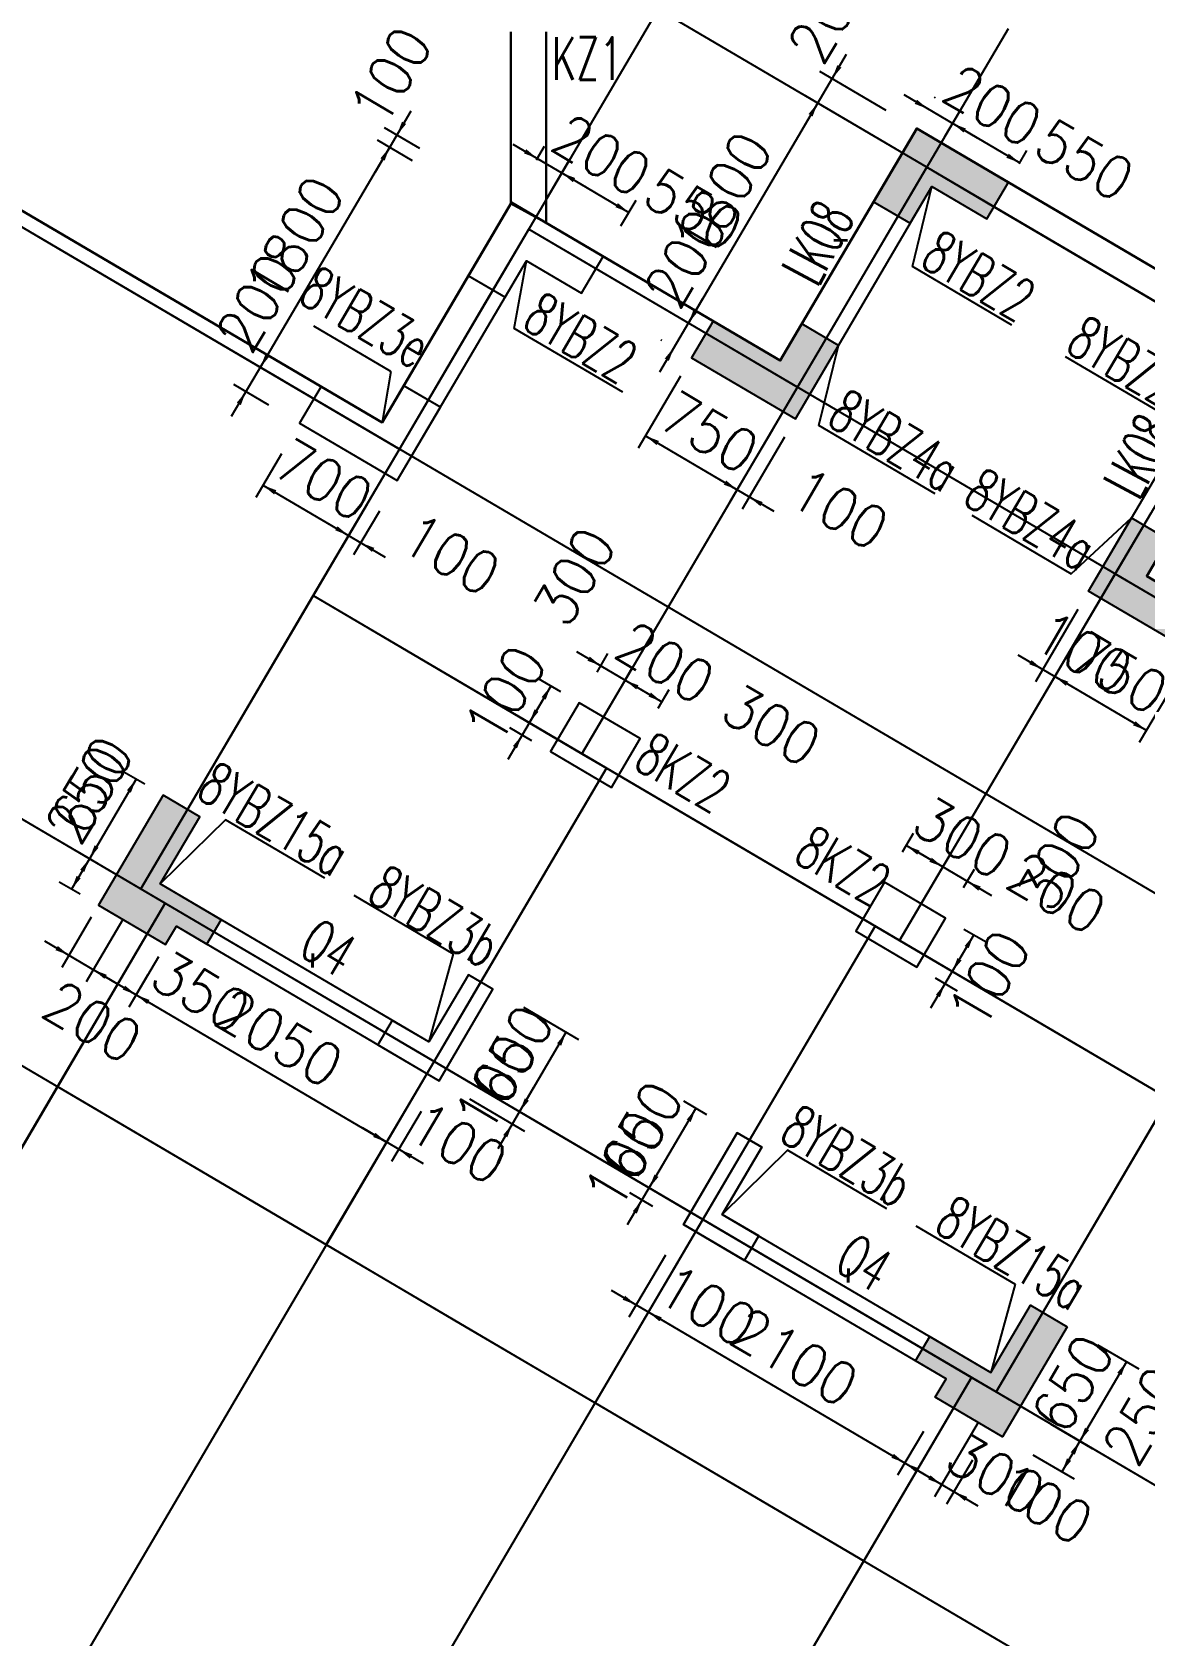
# Model space of a CAD drawing. Extents: x 387171 to 699106, y 11966 to 245688.
# Drawn here: x 616955 to 624807, y 165847 to 177162 of the extents above; entities that cross this region are included whole.
import ezdxf

# ---------------------------------------------------------------- set-up
doc = ezdxf.new("R2010")
doc.units = 0
doc.header["$LTSCALE"] = 100
doc.header["$MEASUREMENT"] = 0
for name, color, linetype in [('b边缘构件', 235, 'Continuous'), ('colu-主楼', 7, 'Continuous'), ('DOTE', 253, 'Continuous'), ('NUM', 7, 'Continuous'), ('Q-TEXT', 2, 'Continuous'), ('wall-主楼', 2, 'Continuous'), ('Y阴影', 254, 'Continuous'), ('剪力墙身标注', 7, 'Continuous'), ('小尺寸', 4, 'Continuous'), ('网格', 253, 'Continuous'), ('边缘构件标注', 1, 'Continuous')]:
    doc.layers.add(name, color=color, linetype=linetype)
doc.layers.add('配箍校核', color=2, linetype='ByLayer', lineweight=18)
doc.styles.get("Standard").update_dxf_attribs({"font": 'standard'})
doc.dimstyles.get("Standard").update_dxf_attribs({"dimtxt": 300, "dimasz": 100, "dimexe": 100, "dimexo": 250, "dimgap": 100, "dimtad": 0, "dimtoh": 1, "dimdec": 0, "dimdsep": 46, "dimcen": 0.09, "dimclrt": 7, "dimadec": 0, "dimazin": 0, "dimtfac": 1, "dimtdec": 4, "dimtofl": 0, "dimtmove": 0, "dimatfit": 3, "dimfxl": 1, "dimtolj": 1, "dimtzin": 0, "dimarcsym": 0})

# ---------------------------------------------------------------- blocks, each defined once
blk = doc.blocks.new('*D1684')
at = {"layer": '小尺寸', "color": 0, "linetype": 'ByBlock', "lineweight": -2}
for p, q in [((621715, 169523), (621553, 169619)), ((621309, 169008), (621639, 169568)), ((621385, 168963), (621223, 169058))]:
    blk.add_line(p, q, dxfattribs=at)
for points in [[(621639, 169568), (621602, 169473), (621574, 169490)], [(621309, 169008), (621346, 169102), (621374, 169085)]]:
    blk.add_solid(points, dxfattribs=at)
at = {"layer": '小尺寸', "color": 7, "linetype": 'Continuous', "lineweight": -2, "insert": (621258, 169415), "char_height": 300, "width": 556.67, "attachment_point": 5, "rotation": 59.5454}
blk.add_mtext('650', dxfattribs=at)
blk = doc.blocks.new('*D1955')
at = {"layer": '小尺寸', "color": 0, "linetype": 'ByBlock', "lineweight": -2}
for p, q in [((617372, 170917), (617164, 170563)), ((617595, 170902), (617336, 170461)), ((617042, 170750), (617559, 170446))]:
    blk.add_line(p, q, dxfattribs=at)
for points in [[(617215, 170649), (617120, 170685), (617137, 170714)], [(617387, 170548), (617482, 170511), (617465, 170483)]]:
    blk.add_solid(points, dxfattribs=at)
at = {"layer": '小尺寸', "color": 7, "linetype": 'Continuous', "lineweight": -2, "insert": (617381, 170179), "char_height": 300, "width": 566.67, "attachment_point": 5, "rotation": 329.5454}
blk.add_mtext('200', dxfattribs=at)
blk = doc.blocks.new('*D1181')
at = {"layer": '小尺寸', "color": 0, "linetype": 'ByBlock', "lineweight": -2}
for p, q in [((617846, 170638), (617638, 170284)), ((617689, 170370), (619456, 169331)), ((619664, 169685), (619405, 169245))]:
    blk.add_line(p, q, dxfattribs=at)
for points in [[(617689, 170370), (617783, 170334), (617767, 170305)], [(619456, 169331), (619361, 169367), (619378, 169396)]]:
    blk.add_solid(points, dxfattribs=at)
at = {"layer": '小尺寸', "color": 7, "linetype": 'Continuous', "lineweight": -2, "insert": (618699, 170066), "char_height": 300, "width": 780, "attachment_point": 5, "rotation": 329.5454}
blk.add_mtext('2050', dxfattribs=at)
blk = doc.blocks.new('*D1437')
at = {"layer": '小尺寸', "color": 0, "linetype": 'ByBlock', "lineweight": -2}
for p, q in [((619664, 169685), (619405, 169245)), ((619700, 169548), (619491, 169194)), ((619284, 169433), (619715, 169179))]:
    blk.add_line(p, q, dxfattribs=at)
for points in [[(619456, 169331), (619361, 169367), (619378, 169396)], [(619542, 169280), (619637, 169244), (619620, 169215)]]:
    blk.add_solid(points, dxfattribs=at)
at = {"layer": '小尺寸', "color": 7, "linetype": 'Continuous', "lineweight": -2, "insert": (619961, 169324), "char_height": 300, "width": 476.67, "attachment_point": 5, "rotation": 329.5454}
blk.add_mtext('100', dxfattribs=at)
blk = doc.blocks.new('*D671')
at = {"layer": '小尺寸', "color": 0, "linetype": 'ByBlock', "lineweight": -2}
for p, q in [((620092, 169723), (620481, 169495)), ((620243, 169287), (620496, 169718)), ((620042, 169637), (620430, 169409))]:
    blk.add_line(p, q, dxfattribs=at)
for points in [[(620395, 169545), (620431, 169640), (620460, 169623)], [(620344, 169459), (620308, 169365), (620279, 169381)]]:
    blk.add_solid(points, dxfattribs=at)
at = {"layer": '小尺寸', "color": 7, "linetype": 'Continuous', "lineweight": -2, "insert": (620223, 169747), "char_height": 300, "width": 476.67, "attachment_point": 5, "rotation": 59.5454}
blk.add_mtext('100', dxfattribs=at)
blk = doc.blocks.new('*D916')
at = {"layer": '小尺寸', "color": 0, "linetype": 'ByBlock', "lineweight": -2}
for p, q in [((620422, 170283), (620810, 170055)), ((620395, 169545), (620724, 170106)), ((620092, 169723), (620481, 169495))]:
    blk.add_line(p, q, dxfattribs=at)
for points in [[(620724, 170106), (620688, 170011), (620659, 170028)], [(620395, 169545), (620431, 169640), (620460, 169623)]]:
    blk.add_solid(points, dxfattribs=at)
at = {"layer": '小尺寸', "color": 7, "linetype": 'Continuous', "lineweight": -2, "insert": (620344, 169952), "char_height": 300, "width": 556.67, "attachment_point": 5, "rotation": 59.5454}
blk.add_mtext('650', dxfattribs=at)
blk = doc.blocks.new('*D2956')
at = {"layer": '小尺寸', "color": 0, "linetype": 'ByBlock', "lineweight": -2}
for p, q in [((624419, 173037), (624120, 172529)), ((625066, 172657), (624767, 172149)), ((624817, 172235), (624171, 172615))]:
    blk.add_line(p, q, dxfattribs=at)
for points in [[(624171, 172615), (624266, 172579), (624249, 172550)], [(624817, 172235), (624723, 172271), (624740, 172300)]]:
    blk.add_solid(points, dxfattribs=at)
at = {"layer": '小尺寸', "color": 7, "linetype": 'Continuous', "lineweight": -2, "insert": (624621, 172640), "char_height": 300, "width": 566.67, "attachment_point": 5, "rotation": 329.5454}
blk.add_mtext('750', dxfattribs=at)
blk = doc.blocks.new('*D2769')
at = {"layer": '小尺寸', "color": 0, "linetype": 'ByBlock', "lineweight": -2}
for p, q in [((624333, 173088), (624034, 172579)), ((624419, 173037), (624120, 172529)), ((624343, 172514), (623912, 172767))]:
    blk.add_line(p, q, dxfattribs=at)
for points in [[(624085, 172666), (623990, 172702), (624007, 172731)], [(624171, 172615), (624266, 172579), (624249, 172550)]]:
    blk.add_solid(points, dxfattribs=at)
at = {"layer": '小尺寸', "color": 7, "linetype": 'Continuous', "lineweight": -2, "insert": (624372, 172787), "char_height": 300, "width": 476.67, "attachment_point": 5, "rotation": 329.5454}
blk.add_mtext('100', dxfattribs=at)
blk = doc.blocks.new('*D1734')
at = {"layer": '小尺寸', "color": 0, "linetype": 'ByBlock', "lineweight": -2}
for p, q in [((621531, 174735), (621232, 174227)), ((622178, 174355), (621879, 173847)), ((621283, 174313), (621930, 173933))]:
    blk.add_line(p, q, dxfattribs=at)
for points in [[(621283, 174313), (621378, 174277), (621361, 174248)], [(621930, 173933), (621835, 173969), (621852, 173998)]]:
    blk.add_solid(points, dxfattribs=at)
at = {"layer": '小尺寸', "color": 7, "linetype": 'Continuous', "lineweight": -2, "insert": (621733, 174338), "char_height": 300, "width": 566.67, "attachment_point": 5, "rotation": 329.5454}
blk.add_mtext('750', dxfattribs=at)
blk = doc.blocks.new('*D2001')
at = {"layer": '小尺寸', "color": 0, "linetype": 'ByBlock', "lineweight": -2}
for p, q in [((622178, 174355), (621879, 173847)), ((622264, 174305), (621965, 173796)), ((621757, 174034), (622188, 173781))]:
    blk.add_line(p, q, dxfattribs=at)
for points in [[(621930, 173933), (621835, 173969), (621852, 173998)], [(622016, 173882), (622110, 173846), (622094, 173817)]]:
    blk.add_solid(points, dxfattribs=at)
at = {"layer": '小尺寸', "color": 7, "linetype": 'Continuous', "lineweight": -2, "insert": (622651, 173798), "char_height": 300, "width": 476.67, "attachment_point": 5, "rotation": 329.5454}
blk.add_mtext('100', dxfattribs=at)
blk = doc.blocks.new('*D1221')
at = {"layer": '小尺寸', "color": 0, "linetype": 'ByBlock', "lineweight": -2}
for p, q in [((621383, 174765), (621687, 175282)), ((621493, 175164), (621500, 175160)), ((621392, 174991), (621398, 174988))]:
    blk.add_line(p, q, dxfattribs=at)
for points in [[(621586, 175109), (621622, 175204), (621651, 175187)], [(621484, 174937), (621448, 174842), (621419, 174859)]]:
    blk.add_solid(points, dxfattribs=at)
at = {"layer": '小尺寸', "color": 7, "linetype": 'Continuous', "lineweight": -2, "insert": (621565, 175567), "char_height": 300, "width": 566.67, "attachment_point": 5, "rotation": 59.5454}
blk.add_mtext('200', dxfattribs=at)
blk = doc.blocks.new('*D1489')
at = {"layer": '小尺寸', "color": 0, "linetype": 'ByBlock', "lineweight": -2}
for p, q in [((621586, 175109), (622498, 176661)), ((623052, 176335), (622412, 176712)), ((621493, 175164), (621500, 175160))]:
    blk.add_line(p, q, dxfattribs=at)
for points in [[(622498, 176661), (622462, 176566), (622433, 176583)], [(621586, 175109), (621622, 175204), (621651, 175187)]]:
    blk.add_solid(points, dxfattribs=at)
at = {"layer": '小尺寸', "color": 7, "linetype": 'Continuous', "lineweight": -2, "insert": (621826, 176012), "char_height": 300, "width": 690, "attachment_point": 5, "rotation": 59.5454}
blk.add_mtext('1800', dxfattribs=at)
blk = doc.blocks.new('*D1278')
at = {"layer": '小尺寸', "color": 0, "linetype": 'ByBlock', "lineweight": -2}
for p, q in [((622397, 176489), (622701, 177006)), ((622981, 176609), (622513, 176884)), ((623052, 176335), (622412, 176712))]:
    blk.add_line(p, q, dxfattribs=at)
for points in [[(622600, 176833), (622636, 176928), (622665, 176911)], [(622498, 176661), (622462, 176566), (622433, 176583)]]:
    blk.add_solid(points, dxfattribs=at)
at = {"layer": '小尺寸', "color": 7, "linetype": 'Continuous', "lineweight": -2, "insert": (622578, 177291), "char_height": 300, "width": 566.67, "attachment_point": 5, "rotation": 59.5454}
blk.add_mtext('200', dxfattribs=at)
blk = doc.blocks.new('*D389')
at = {"layer": '小尺寸', "color": 0, "linetype": 'ByBlock', "lineweight": -2}
for p, q in [((623105, 176721), (623622, 176416)), ((623323, 176698), (623328, 176705)), ((623394, 176424), (623500, 176604))]:
    blk.add_line(p, q, dxfattribs=at)
for points in [[(623277, 176619), (623182, 176655), (623199, 176684)], [(623450, 176518), (623544, 176481), (623527, 176453)]]:
    blk.add_solid(points, dxfattribs=at)
at = {"layer": '小尺寸', "color": 7, "linetype": 'Continuous', "lineweight": -2, "insert": (623733, 176641), "char_height": 300, "width": 566.67, "attachment_point": 5, "rotation": 329.5454}
blk.add_mtext('200', dxfattribs=at)
blk = doc.blocks.new('*D786')
at = {"layer": '小尺寸', "color": 0, "linetype": 'ByBlock', "lineweight": -2}
for p, q in [((623394, 176424), (623500, 176604)), ((623450, 176518), (623924, 176239)), ((623919, 176231), (623974, 176325))]:
    blk.add_line(p, q, dxfattribs=at)
for points in [[(623450, 176518), (623544, 176481), (623527, 176453)], [(623924, 176239), (623829, 176275), (623846, 176304)]]:
    blk.add_solid(points, dxfattribs=at)
at = {"layer": '小尺寸', "color": 7, "linetype": 'Continuous', "lineweight": -2, "insert": (624381, 176260), "char_height": 300, "width": 566.67, "attachment_point": 5, "rotation": 329.5454}
blk.add_mtext('550', dxfattribs=at)
blk = doc.blocks.new('*D4541')
at = {"layer": '小尺寸', "color": 0, "linetype": 'ByBlock', "lineweight": -2}
for p, q in [((618363, 174452), (618667, 174969)), ((618728, 174702), (618479, 174848)), ((618626, 174529), (618378, 174675))]:
    blk.add_line(p, q, dxfattribs=at)
for points in [[(618566, 174797), (618602, 174892), (618631, 174875)], [(618464, 174625), (618428, 174530), (618399, 174547)]]:
    blk.add_solid(points, dxfattribs=at)
at = {"layer": '小尺寸', "color": 7, "linetype": 'Continuous', "lineweight": -2, "insert": (618544, 175254), "char_height": 300, "width": 566.67, "attachment_point": 5, "rotation": 59.5454}
blk.add_mtext('200', dxfattribs=at)
blk = doc.blocks.new('*D293')
at = {"layer": '小尺寸', "color": 0, "linetype": 'ByBlock', "lineweight": -2}
for p, q in [((619640, 176253), (619392, 176399)), ((618566, 174797), (619478, 176349)), ((618728, 174702), (618479, 174848))]:
    blk.add_line(p, q, dxfattribs=at)
for points in [[(619478, 176349), (619442, 176254), (619413, 176271)], [(618566, 174797), (618602, 174892), (618631, 174875)]]:
    blk.add_solid(points, dxfattribs=at)
at = {"layer": '小尺寸', "color": 7, "linetype": 'Continuous', "lineweight": -2, "insert": (618806, 175700), "char_height": 300, "width": 690, "attachment_point": 5, "rotation": 59.5454}
blk.add_mtext('1800', dxfattribs=at)
blk = doc.blocks.new('*D4067')
at = {"layer": '小尺寸', "color": 0, "linetype": 'ByBlock', "lineweight": -2}
for p, q in [((619377, 176176), (619630, 176607)), ((619640, 176253), (619392, 176399)), ((619691, 176340), (619442, 176486))]:
    blk.add_line(p, q, dxfattribs=at)
for points in [[(619529, 176435), (619565, 176530), (619594, 176513)], [(619478, 176349), (619442, 176254), (619413, 176271)]]:
    blk.add_solid(points, dxfattribs=at)
at = {"layer": '小尺寸', "color": 7, "linetype": 'Continuous', "lineweight": -2, "insert": (619485, 176853), "char_height": 300, "width": 476.67, "attachment_point": 5, "rotation": 59.5454}
blk.add_mtext('100', dxfattribs=at)
blk = doc.blocks.new('*D4441')
at = {"layer": '小尺寸', "color": 0, "linetype": 'ByBlock', "lineweight": -2}
for p, q in [((618715, 174187), (618534, 173879)), ((618584, 173965), (619188, 173610)), ((619318, 173832), (619137, 173524))]:
    blk.add_line(p, q, dxfattribs=at)
for points in [[(618584, 173965), (618679, 173929), (618662, 173900)], [(619188, 173610), (619093, 173647), (619110, 173675)]]:
    blk.add_solid(points, dxfattribs=at)
at = {"layer": '小尺寸', "color": 7, "linetype": 'Continuous', "lineweight": -2, "insert": (619013, 174003), "char_height": 300, "width": 566.67, "attachment_point": 5, "rotation": 329.5454}
blk.add_mtext('700', dxfattribs=at)
blk = doc.blocks.new('*D3541')
at = {"layer": '小尺寸', "color": 0, "linetype": 'ByBlock', "lineweight": -2}
for p, q in [((619318, 173832), (619137, 173524)), ((619015, 173712), (619446, 173458)), ((619405, 173782), (619223, 173473))]:
    blk.add_line(p, q, dxfattribs=at)
for points in [[(619188, 173610), (619093, 173647), (619110, 173675)], [(619274, 173560), (619369, 173523), (619352, 173495)]]:
    blk.add_solid(points, dxfattribs=at)
at = {"layer": '小尺寸', "color": 7, "linetype": 'Continuous', "lineweight": -2, "insert": (619910, 173476), "char_height": 300, "width": 476.67, "attachment_point": 5, "rotation": 329.5454}
blk.add_mtext('100', dxfattribs=at)
blk = doc.blocks.new('*D3365')
at = {"layer": '小尺寸', "color": 0, "linetype": 'ByBlock', "lineweight": -2}
for p, q in [((620347, 176371), (620864, 176067)), ((620515, 176261), (620570, 176356)), ((620586, 175987), (620743, 176254))]:
    blk.add_line(p, q, dxfattribs=at)
for points in [[(620519, 176270), (620425, 176306), (620442, 176335)], [(620692, 176168), (620787, 176132), (620770, 176103)]]:
    blk.add_solid(points, dxfattribs=at)
at = {"layer": '小尺寸', "color": 7, "linetype": 'Continuous', "lineweight": -2, "insert": (620975, 176292), "char_height": 300, "width": 566.67, "attachment_point": 5, "rotation": 329.5454}
blk.add_mtext('200', dxfattribs=at)
blk = doc.blocks.new('*D3608')
at = {"layer": '小尺寸', "color": 0, "linetype": 'ByBlock', "lineweight": -2}
for p, q in [((620586, 175987), (620743, 176254)), ((620692, 176168), (621166, 175889)), ((621110, 175795), (621217, 175976))]:
    blk.add_line(p, q, dxfattribs=at)
for points in [[(620692, 176168), (620787, 176132), (620770, 176103)], [(621166, 175889), (621071, 175926), (621088, 175955)]]:
    blk.add_solid(points, dxfattribs=at)
at = {"layer": '小尺寸', "color": 7, "linetype": 'Continuous', "lineweight": -2, "insert": (621623, 175911), "char_height": 300, "width": 566.67, "attachment_point": 5, "rotation": 329.5454}
blk.add_mtext('550', dxfattribs=at)
blk = doc.blocks.new('*D503')
at = {"layer": '小尺寸', "color": 0, "linetype": 'ByBlock', "lineweight": -2}
for p, q in [((623726, 171069), (623209, 171373)), ((623355, 171227), (623432, 171358)), ((623527, 171126), (623604, 171256))]:
    blk.add_line(p, q, dxfattribs=at)
for points in [[(623381, 171272), (623286, 171308), (623303, 171337)], [(623553, 171170), (623648, 171134), (623631, 171105)]]:
    blk.add_solid(points, dxfattribs=at)
at = {"layer": '小尺寸', "color": 7, "linetype": 'Continuous', "lineweight": -2, "insert": (624185, 171089), "char_height": 300, "width": 566.67, "attachment_point": 5, "rotation": 329.5454}
blk.add_mtext('200', dxfattribs=at)
blk = doc.blocks.new('*D900')
at = {"layer": '小尺寸', "color": 0, "linetype": 'ByBlock', "lineweight": -2}
for p, q in [((623096, 171379), (623173, 171510)), ((623381, 171272), (623122, 171424)), ((623355, 171227), (623432, 171358))]:
    blk.add_line(p, q, dxfattribs=at)
for points in [[(623122, 171424), (623217, 171387), (623200, 171359)], [(623381, 171272), (623286, 171308), (623303, 171337)]]:
    blk.add_solid(points, dxfattribs=at)
at = {"layer": '小尺寸', "color": 7, "linetype": 'Continuous', "lineweight": -2, "insert": (623521, 171479), "char_height": 300, "width": 566.67, "attachment_point": 5, "rotation": 329.5454}
blk.add_mtext('300', dxfattribs=at)
blk = doc.blocks.new('*D4647')
at = {"layer": '小尺寸', "color": 0, "linetype": 'ByBlock', "lineweight": -2}
for p, q in [((623600, 170793), (623447, 170535)), ((623530, 170834), (623686, 170743)), ((623378, 170576), (623534, 170484))]:
    blk.add_line(p, q, dxfattribs=at)
for points in [[(623600, 170793), (623563, 170699), (623535, 170715)], [(623447, 170535), (623484, 170629), (623513, 170612)]]:
    blk.add_solid(points, dxfattribs=at)
at = {"layer": '小尺寸', "color": 7, "linetype": 'Continuous', "lineweight": -2, "insert": (624196, 171314), "char_height": 300, "width": 566.67, "attachment_point": 5, "rotation": 59.5454}
blk.add_mtext('300', dxfattribs=at)
blk = doc.blocks.new('*D4491')
at = {"layer": '小尺寸', "color": 0, "linetype": 'ByBlock', "lineweight": -2}
for p, q in [((623549, 170707), (623295, 170276)), ((623378, 170576), (623534, 170484)), ((623327, 170489), (623483, 170398))]:
    blk.add_line(p, q, dxfattribs=at)
for points in [[(623447, 170535), (623484, 170629), (623513, 170612)], [(623397, 170448), (623360, 170354), (623332, 170371)]]:
    blk.add_solid(points, dxfattribs=at)
at = {"layer": '小尺寸', "color": 7, "linetype": 'Continuous', "lineweight": -2, "insert": (623707, 170482), "char_height": 300, "width": 476.67, "attachment_point": 5, "rotation": 59.5454}
blk.add_mtext('100', dxfattribs=at)
blk = doc.blocks.new('*D96')
at = {"layer": '小尺寸', "color": 0, "linetype": 'ByBlock', "lineweight": -2}
for p, q in [((620795, 172792), (621312, 172488)), ((620941, 172646), (621018, 172777)), ((621114, 172545), (621190, 172676))]:
    blk.add_line(p, q, dxfattribs=at)
for points in [[(620967, 172691), (620873, 172727), (620890, 172756)], [(621140, 172589), (621234, 172553), (621218, 172524)]]:
    blk.add_solid(points, dxfattribs=at)
at = {"layer": '小尺寸', "color": 7, "linetype": 'Continuous', "lineweight": -2, "insert": (621423, 172713), "char_height": 300, "width": 566.67, "attachment_point": 5, "rotation": 329.5454}
blk.add_mtext('200', dxfattribs=at)
blk = doc.blocks.new('*D3993')
at = {"layer": '小尺寸', "color": 0, "linetype": 'ByBlock', "lineweight": -2}
for p, q in [((621114, 172545), (621190, 172676)), ((621140, 172589), (621398, 172437)), ((621372, 172393), (621449, 172524))]:
    blk.add_line(p, q, dxfattribs=at)
for points in [[(621140, 172589), (621234, 172553), (621218, 172524)], [(621398, 172437), (621304, 172474), (621321, 172502)]]:
    blk.add_solid(points, dxfattribs=at)
at = {"layer": '小尺寸', "color": 7, "linetype": 'Continuous', "lineweight": -2, "insert": (622173, 172272), "char_height": 300, "width": 566.67, "attachment_point": 5, "rotation": 329.5454}
blk.add_mtext('300', dxfattribs=at)
blk = doc.blocks.new('*D4250')
at = {"layer": '小尺寸', "color": 0, "linetype": 'ByBlock', "lineweight": -2}
for p, q in [((620615, 172548), (620463, 172289)), ((620685, 172507), (620529, 172598)), ((620533, 172248), (620377, 172340))]:
    blk.add_line(p, q, dxfattribs=at)
for points in [[(620615, 172548), (620579, 172453), (620550, 172470)], [(620463, 172289), (620500, 172384), (620528, 172367)]]:
    blk.add_solid(points, dxfattribs=at)
at = {"layer": '小尺寸', "color": 7, "linetype": 'Continuous', "lineweight": -2, "insert": (620781, 173322), "char_height": 300, "width": 566.67, "attachment_point": 5, "rotation": 59.5454}
blk.add_mtext('300', dxfattribs=at)
blk = doc.blocks.new('*D3481')
at = {"layer": '小尺寸', "color": 0, "linetype": 'ByBlock', "lineweight": -2}
for p, q in [((620565, 172462), (620311, 172031)), ((620533, 172248), (620377, 172340)), ((620482, 172162), (620326, 172254))]:
    blk.add_line(p, q, dxfattribs=at)
for points in [[(620463, 172289), (620500, 172384), (620528, 172367)], [(620413, 172203), (620376, 172108), (620348, 172125)]]:
    blk.add_solid(points, dxfattribs=at)
at = {"layer": '小尺寸', "color": 7, "linetype": 'Continuous', "lineweight": -2, "insert": (620292, 172490), "char_height": 300, "width": 476.67, "attachment_point": 5, "rotation": 59.5454}
blk.add_mtext('100', dxfattribs=at)
blk = doc.blocks.new('*D1464')
at = {"layer": '小尺寸', "color": 0, "linetype": 'ByBlock', "lineweight": -2}
for p, q in [((621157, 168749), (621411, 169180)), ((621385, 168963), (621223, 169058)), ((621335, 168877), (621172, 168972))]:
    blk.add_line(p, q, dxfattribs=at)
for points in [[(621309, 169008), (621346, 169102), (621374, 169085)], [(621259, 168922), (621222, 168827), (621194, 168844)]]:
    blk.add_solid(points, dxfattribs=at)
at = {"layer": '小尺寸', "color": 7, "linetype": 'Continuous', "lineweight": -2, "insert": (621138, 169209), "char_height": 300, "width": 476.67, "attachment_point": 5, "rotation": 59.5454}
blk.add_mtext('100', dxfattribs=at)
blk = doc.blocks.new('*D538')
at = {"layer": '小尺寸', "color": 0, "linetype": 'ByBlock', "lineweight": -2}
for p, q in [((621715, 169523), (621553, 169619)), ((621309, 169008), (621639, 169568)), ((621385, 168963), (621223, 169058))]:
    blk.add_line(p, q, dxfattribs=at)
for points in [[(621639, 169568), (621602, 169473), (621574, 169490)], [(621309, 169008), (621346, 169102), (621374, 169085)]]:
    blk.add_solid(points, dxfattribs=at)
at = {"layer": '小尺寸', "color": 7, "linetype": 'Continuous', "lineweight": -2, "insert": (621258, 169415), "char_height": 300, "width": 556.67, "attachment_point": 5, "rotation": 59.5454}
blk.add_mtext('650', dxfattribs=at)
blk = doc.blocks.new('*D374')
at = {"layer": '小尺寸', "color": 0, "linetype": 'ByBlock', "lineweight": -2}
for p, q in [((624473, 167901), (624764, 167731)), ((624677, 167781), (624348, 167221)), ((624144, 167341), (624434, 167170))]:
    blk.add_line(p, q, dxfattribs=at)
for points in [[(624677, 167781), (624641, 167687), (624612, 167704)], [(624348, 167221), (624384, 167316), (624413, 167299)]]:
    blk.add_solid(points, dxfattribs=at)
at = {"layer": '小尺寸', "color": 7, "linetype": 'Continuous', "lineweight": -2, "insert": (624297, 167628), "char_height": 300, "width": 556.67, "attachment_point": 5, "rotation": 59.5454}
blk.add_mtext('650', dxfattribs=at)
blk = doc.blocks.new('*D633')
at = {"layer": '小尺寸', "color": 0, "linetype": 'ByBlock', "lineweight": -2}
for p, q in [((624144, 167341), (624434, 167170)), ((624017, 167125), (624307, 166955)), ((624348, 167221), (624221, 167006))]:
    blk.add_line(p, q, dxfattribs=at)
for points in [[(624348, 167221), (624312, 167126), (624283, 167143)], [(624221, 167006), (624257, 167100), (624286, 167083)]]:
    blk.add_solid(points, dxfattribs=at)
at = {"layer": '小尺寸', "color": 7, "linetype": 'Continuous', "lineweight": -2, "insert": (624798, 167401), "char_height": 300, "width": 566.67, "attachment_point": 5, "rotation": 59.5454}
blk.add_mtext('250', dxfattribs=at)
blk = doc.blocks.new('*D4509')
at = {"layer": '小尺寸', "color": 0, "linetype": 'ByBlock', "lineweight": -2}
for p, q in [((623629, 167354), (623321, 166829)), ((623630, 166763), (623199, 167017)), ((623589, 167087), (623407, 166778))]:
    blk.add_line(p, q, dxfattribs=at)
for points in [[(623372, 166915), (623277, 166952), (623294, 166980)], [(623458, 166865), (623553, 166828), (623536, 166800)]]:
    blk.add_solid(points, dxfattribs=at)
at = {"layer": '小尺寸', "color": 7, "linetype": 'Continuous', "lineweight": -2, "insert": (624093, 166781), "char_height": 300, "width": 476.67, "attachment_point": 5, "rotation": 329.5454}
blk.add_mtext('100', dxfattribs=at)
blk = doc.blocks.new('*D110')
at = {"layer": '小尺寸', "color": 0, "linetype": 'ByBlock', "lineweight": -2}
for p, q in [((623629, 167354), (623321, 166829)), ((623244, 167290), (623062, 166981)), ((623372, 166915), (623113, 167067))]:
    blk.add_line(p, q, dxfattribs=at)
for points in [[(623113, 167067), (623208, 167031), (623191, 167002)], [(623372, 166915), (623277, 166952), (623294, 166980)]]:
    blk.add_solid(points, dxfattribs=at)
at = {"layer": '小尺寸', "color": 7, "linetype": 'Continuous', "lineweight": -2, "insert": (623754, 166990), "char_height": 300, "width": 566.67, "attachment_point": 5, "rotation": 329.5454}
blk.add_mtext('300', dxfattribs=at)
blk = doc.blocks.new('*D4013')
at = {"layer": '小尺寸', "color": 0, "linetype": 'ByBlock', "lineweight": -2}
for p, q in [((621510, 168484), (621252, 168046)), ((623113, 167067), (621303, 168132)), ((623244, 167290), (623062, 166981))]:
    blk.add_line(p, q, dxfattribs=at)
for points in [[(621303, 168132), (621397, 168095), (621381, 168067)], [(623113, 167067), (623018, 167104), (623035, 167132)]]:
    blk.add_solid(points, dxfattribs=at)
at = {"layer": '小尺寸', "color": 7, "linetype": 'Continuous', "lineweight": -2, "insert": (622335, 167815), "char_height": 300, "width": 775, "attachment_point": 5, "rotation": 329.5454}
blk.add_mtext('2100', dxfattribs=at)
blk = doc.blocks.new('*D4260')
at = {"layer": '小尺寸', "color": 0, "linetype": 'ByBlock', "lineweight": -2}
for p, q in [((621424, 168534), (621166, 168096)), ((621510, 168484), (621252, 168046)), ((621475, 168030), (621044, 168284))]:
    blk.add_line(p, q, dxfattribs=at)
for points in [[(621217, 168182), (621122, 168219), (621139, 168247)], [(621303, 168132), (621397, 168095), (621381, 168067)]]:
    blk.add_solid(points, dxfattribs=at)
at = {"layer": '小尺寸', "color": 7, "linetype": 'Continuous', "lineweight": -2, "insert": (621721, 168176), "char_height": 300, "width": 476.67, "attachment_point": 5, "rotation": 329.5454}
blk.add_mtext('100', dxfattribs=at)
blk = doc.blocks.new('*D3510')
at = {"layer": '小尺寸', "color": 0, "linetype": 'ByBlock', "lineweight": -2}
for p, q in [((617689, 171891), (617359, 171330)), ((617750, 171855), (617603, 171941)), ((617420, 171294), (617273, 171381))]:
    blk.add_line(p, q, dxfattribs=at)
for points in [[(617689, 171891), (617652, 171796), (617624, 171813)], [(617359, 171330), (617396, 171425), (617424, 171408)]]:
    blk.add_solid(points, dxfattribs=at)
at = {"layer": '小尺寸', "color": 7, "linetype": 'Continuous', "lineweight": -2, "insert": (617377, 171849), "char_height": 300, "width": 556.67, "attachment_point": 5, "rotation": 59.5454}
blk.add_mtext('650', dxfattribs=at)
blk = doc.blocks.new('*D3759')
at = {"layer": '小尺寸', "color": 0, "linetype": 'ByBlock', "lineweight": -2}
for p, q in [((617359, 171330), (617233, 171115)), ((617420, 171294), (617273, 171381)), ((617293, 171079), (617146, 171165))]:
    blk.add_line(p, q, dxfattribs=at)
for points in [[(617359, 171330), (617323, 171236), (617294, 171252)], [(617233, 171115), (617269, 171209), (617298, 171192)]]:
    blk.add_solid(points, dxfattribs=at)
at = {"layer": '小尺寸', "color": 7, "linetype": 'Continuous', "lineweight": -2, "insert": (617338, 171787), "char_height": 300, "width": 566.67, "attachment_point": 5, "rotation": 59.5454}
blk.add_mtext('250', dxfattribs=at)
blk = doc.blocks.new('*D3570')
at = {"layer": '小尺寸', "color": 0, "linetype": 'ByBlock', "lineweight": -2}
for p, q in [((617595, 170902), (617336, 170461)), ((617387, 170548), (617689, 170370)), ((617770, 170509), (617638, 170284))]:
    blk.add_line(p, q, dxfattribs=at)
for points in [[(617387, 170548), (617482, 170511), (617465, 170483)], [(617689, 170370), (617594, 170407), (617611, 170435)]]:
    blk.add_solid(points, dxfattribs=at)
at = {"layer": '小尺寸', "color": 7, "linetype": 'Continuous', "lineweight": -2, "insert": (618146, 170391), "char_height": 300, "width": 566.67, "attachment_point": 5, "rotation": 329.5454}
blk.add_mtext('350', dxfattribs=at)

msp = doc.modelspace()

# ---------------------------------------------------------------- hatches: boundary and pattern name
at = {"layer": 'Y阴影'}
for points in [[(623196.7, 176482.3), (622892.5, 175965.1), (623151.2, 175813.1), (623303.2, 176071.7), (623691.1, 175843.6), (623843.2, 176102.2)], [(621759.5, 175123.2), (621607.5, 174864.6), (622340.2, 174433.8), (622644.3, 174951), (622385.7, 175103.1), (622233.6, 174844.5)], [(625293.8, 173045.1), (625141.8, 172786.5), (624409.1, 173217.4), (624713.2, 173734.6), (624971.8, 173582.5), (624819.7, 173323.9)], [(617896.9, 170724.1), (617972.9, 170853.4), (618188.4, 170726.7), (618289.8, 170899.1), (617858.8, 171152.5), (618137.5, 171626.7), (617878.9, 171778.7), (617422.7, 171002.9)], [(623327.6, 167530.9), (623403.7, 167660.2), (623188.2, 167786.9), (623289.5, 167959.3), (623720.6, 167705.9), (623999.3, 168180), (624257.9, 168028), (623801.8, 167252.2)]]:
    msp.add_hatch(color=256, dxfattribs=at).paths.add_polyline_path(points, flags=0)
h = msp.add_hatch(dxfattribs=at)
h.set_pattern_fill('ANSI31', color=256, scale=25, angle=-30.45463, style=0)
h.set_pattern_definition([])
h.paths.add_polyline_path([(620337.2, 175959.6), (620033.1, 175442.3), (620291.7, 175290.3), (620443.7, 175548.9), (620831.6, 175320.8), (620983.7, 175579.4)], flags=0)
h = msp.add_hatch(dxfattribs=at)
h.set_pattern_fill('ANSI31', color=256, scale=25, angle=-30.45463, style=0)
h.set_pattern_definition([])
h.paths.add_polyline_path([(618993.8, 174661.3), (618841.8, 174402.7), (619531.4, 173997.2), (619835.5, 174514.5), (619576.9, 174666.5), (619424.8, 174407.9)], flags=0)
h = msp.add_hatch(dxfattribs=at)
h.set_pattern_fill('ANSI31', color=256, scale=25, angle=-30.45463, style=0)
h.set_pattern_definition([])
h.paths.add_polyline_path([(619496.6, 170189.5), (619395.2, 170017.1), (619826.3, 169763.7), (620206.4, 170410.2), (620034, 170511.6), (619755.2, 170037.5)], flags=0)
h = msp.add_hatch(dxfattribs=at)
h.set_pattern_fill('ANSI31', color=256, scale=25, angle=-30.45463, style=0)
h.set_pattern_definition([])
h.paths.add_polyline_path([(621930.5, 169396.5), (621550.3, 168750), (621981.3, 168496.5), (622082.7, 168668.9), (621824.1, 168821), (622102.9, 169295.1)], flags=0)

# ---------------------------------------------------------------- linework, layer by layer
at = {"color": 6, "lineweight": 30}
msp.add_lwpolyline([(611161.6, 168246), (624436.4, 160440.7), (623524.5, 158888.8), (626802, 156961.7), (628930.7, 160582.3), (629706.6, 160126.1), (633303.1, 166247.8), (625803.9, 170657.2), (626716.2, 172208.8), (624819.7, 173323.9), (625782.8, 174961.8), (623196.7, 176482.4), (622233.6, 174844.5), (620337.2, 175959.6), (619424.8, 174407.9), (609339.1, 180338.1)], dxfattribs=at)
at = {"color": 3, "lineweight": 30}
msp.add_lwpolyline([(620333.1, 177162.9), (620332.9, 175952.3), (620583.1, 175815), (620583.1, 177162.9)], dxfattribs=at)
at = {"layer": 'b边缘构件'}
for points in [[(623196.7, 176482.3), (622892.5, 175965.1), (623151.2, 175813.1), (623303.2, 176071.7), (623691.1, 175843.6), (623843.2, 176102.2), (623196.7, 176482.3)], [(620337.2, 175959.6), (620033.1, 175442.3), (620291.7, 175290.3), (620443.7, 175548.9), (620831.6, 175320.8), (620983.7, 175579.4), (620337.2, 175959.6)], [(621759.5, 175123.2), (621607.5, 174864.6), (622340.2, 174433.8), (622644.3, 174951), (622385.7, 175103.1), (622233.6, 174844.5), (621759.5, 175123.2)], [(618993.8, 174661.3), (618841.8, 174402.7), (619531.4, 173997.2), (619835.5, 174514.5), (619576.9, 174666.5), (619424.8, 174407.9), (618993.8, 174661.3)], [(625293.8, 173045.1), (625141.8, 172786.5), (624409.1, 173217.4), (624713.2, 173734.6), (624971.8, 173582.5), (624819.7, 173323.9), (625293.8, 173045.1)], [(617878.9, 171778.7), (617422.7, 171002.9), (617896.9, 170724.1), (617972.9, 170853.4), (618188.4, 170726.7), (618289.8, 170899.1), (617858.8, 171152.5), (618137.5, 171626.7), (617878.9, 171778.7)], [(619496.6, 170189.5), (619395.2, 170017.1), (619826.3, 169763.7), (620206.4, 170410.2), (620034, 170511.6), (619755.2, 170037.5), (619496.6, 170189.5)], [(621930.5, 169396.5), (621550.3, 168750), (621981.3, 168496.5), (622082.7, 168668.9), (621824.1, 168821), (622102.9, 169295.1), (621930.5, 169396.5)], [(624257.9, 168028), (623801.8, 167252.2), (623327.6, 167530.9), (623403.7, 167660.2), (623188.2, 167786.9), (623289.5, 167959.3), (623720.6, 167705.9), (623999.3, 168180), (624257.9, 168028)]]:
    msp.add_lwpolyline(points, dxfattribs=at)
at = {"layer": 'colu-主楼'}
for points in [[(621042.7, 171832.5), (621245.5, 172177.4), (620814.4, 172430.8), (620611.7, 172086)], [(623197.8, 170565.4), (623400.5, 170910.2), (622969.5, 171163.6), (622766.8, 170818.8)]]:
    msp.add_lwpolyline(points, close=True, dxfattribs=at)
at = {"layer": 'DOTE'}
for p, q in [((591333.7, 194985.1), (636237, 168582.9)), ((589509, 191881.8), (639200.8, 162664)), ((586924, 187485.4), (630581.7, 161815.6)), ((596515.9, 183585.7), (636394.7, 160137.8)), ((621945.2, 178299.9), (617721.9, 171117)), ((623841.7, 177184.8), (620834.8, 172070.8)), ((623267.7, 176208.6), (640044, 166344.4)), ((626083, 175866.9), (623076.1, 170753)), ((620458.9, 175772), (639131.7, 164792.8)), ((627979.4, 174751.9), (623756.1, 167569)), ((618938.3, 173185.9), (637611.1, 162206.7)), ((621007.2, 171969.4), (615133.3, 161979.5)), ((617894.3, 171015.6), (613236.8, 163094.6)), ((622903.7, 170854.4), (617029.8, 160864.4)), ((623583.7, 167670.4), (618926.2, 159749.3))]:
    msp.add_line(p, q, dxfattribs=at)
at = {"layer": 'wall-主楼'}
for points in [[(623196.7, 176482.3), (622233.6, 174844.5), (621759.5, 175123.2), (621607.5, 174864.6), (622340.2, 174433.8), (623303.2, 176071.7), (623691.1, 175843.6), (623843.2, 176102.2)], [(620983.7, 175579.4), (620337.2, 175959.6), (619424.8, 174407.9), (618993.8, 174661.3), (618841.8, 174402.7), (619531.4, 173997.2), (620443.7, 175548.9), (620831.6, 175320.8)], [(625782.7, 174961.8), (624819.7, 173323.9), (625293.8, 173045.1), (625141.8, 172786.5), (624409.1, 173217.4), (625372.1, 174855.2), (624984.2, 175083.3), (625136.2, 175341.9)], [(617878.9, 171778.7), (617422.7, 171002.9), (617896.9, 170724.1), (617972.9, 170853.4), (619826.3, 169763.7), (620206.4, 170410.2), (620034, 170511.6), (619755.2, 170037.5), (617858.8, 171152.5), (618137.5, 171626.7)], [(624257.9, 168028), (623801.8, 167252.1), (623327.7, 167530.9), (623403.7, 167660.2), (621550.3, 168750), (621930.5, 169396.5), (622102.9, 169295.1), (621824.1, 168821), (623720.6, 167705.9), (623999.3, 168180)]]:
    msp.add_lwpolyline(points, close=True, dxfattribs=at)
at = {"layer": '网格'}
for p, q in [((614546.8, 177160.1), (617132.9, 175639.5)), ((622608.8, 175087.9), (623267.7, 176208.6)), ((623267.7, 176208.6), (623741.8, 175929.8)), ((623741.8, 175929.8), (625034.9, 175169.5)), ((620154.8, 175254.8), (620458.9, 175772)), ((620458.9, 175772), (620933, 175493.2)), ((617132.9, 175639.5), (618943.1, 174575.1)), ((620933, 175493.2), (621708.8, 175037)), ((619546.5, 174220.3), (620154.8, 175254.8)), ((621708.8, 175037), (622355.4, 174656.9)), ((622355.4, 174656.9), (622608.8, 175087.9)), ((621503.8, 173208.7), (622355.4, 174656.9)), ((618943.1, 174575.1), (619546.5, 174220.3)), ((618938.3, 173185.9), (619546.5, 174220.3)), ((624596.6, 173339.1), (624850.1, 173770.1)), ((623745.1, 171890.9), (624596.6, 173339.1)), ((624596.6, 173339.1), (625243.2, 172958.9)), ((618051.3, 171677.3), (618938.3, 173185.9)), ((618938.3, 173185.9), (620834.8, 172070.8)), ((620834.8, 172070.8), (621503.8, 173208.7)), ((615308.2, 172536.2), (617721.9, 171117)), ((620834.8, 172070.8), (621007.2, 171969.4)), ((620120.2, 170460.9), (621007.2, 171969.4)), ((621007.2, 171969.4), (622903.7, 170854.4)), ((623076.1, 170753), (623745.1, 171890.9)), ((617721.9, 171117), (618051.3, 171677.3)), ((617721.9, 171117), (617894.3, 171015.6)), ((617134, 169722.6), (617894.3, 171015.6)), ((617894.3, 171015.6), (619790.7, 169900.6)), ((622016.7, 169345.8), (622903.7, 170854.4)), ((622903.7, 170854.4), (623076.1, 170753)), ((623076.1, 170753), (624972.5, 169637.9)), ((619790.7, 169900.6), (620120.2, 170460.9)), ((619030.5, 168607.5), (619790.7, 169900.6)), ((619790.7, 169900.6), (621687.2, 168785.5)), ((615816.2, 167481.3), (617134, 169722.6)), ((617134, 169722.6), (619030.5, 168607.5)), ((624085.5, 168129.3), (624972.5, 169637.9)), ((621687.2, 168785.5), (622016.7, 169345.8)), ((620926.9, 167492.4), (621687.2, 168785.5)), ((621687.2, 168785.5), (623583.7, 167670.4)), ((619030.5, 168607.5), (619978.7, 168050)), ((623756.1, 167569), (624085.5, 168129.3)), ((619978.7, 168050), (620926.9, 167492.4)), ((622823.4, 166377.4), (623583.7, 167670.4)), ((623583.7, 167670.4), (623756.1, 167569)), ((623756.1, 167569), (626169.6, 166149.9)), ((620926.9, 167492.4), (622823.4, 166377.4)), ((621505.6, 164136.1), (622823.4, 166377.4))]:
    msp.add_line(p, q, dxfattribs=at)
at = {"layer": '边缘构件标注', "color": 200}
for p, q in [((623166, 175507.3), (623303.2, 176071.7)), ((620357.1, 175070.7), (620443.7, 175548.9)), ((623867.7, 175094.7), (623166, 175507.3)), ((619486.6, 174766.3), (618941.7, 175086.6)), ((621122.2, 174620.9), (620357.1, 175070.7)), ((622507, 174386.7), (622644.3, 174951)), ((624243.9, 174873.5), (624945.7, 174460.9)), ((619486.6, 174766.3), (619424.8, 174407.9)), ((623327.3, 173904.4), (622507, 174386.7)), ((623585, 173752.9), (624286.8, 173340.2)), ((624286.8, 173340.2), (624713.2, 173734.6)), ((618319.1, 171604.5), (617858.8, 171152.5)), ((619020.8, 171191.9), (618319.1, 171604.5)), ((619224.7, 171072.1), (619926.4, 170659.5)), ((619926.4, 170659.5), (619755.2, 170037.5)), ((622284.4, 169273), (621824.1, 168821)), ((622986.2, 168860.4), (622284.4, 169273)), ((623190, 168740.6), (623891.7, 168327.9)), ((623891.7, 168327.9), (623720.6, 167705.9))]:
    msp.add_line(p, q, dxfattribs=at)
at = {"layer": '配箍校核'}
msp.add_line((623370.8, 167505.6), (623715.6, 167302.8), dxfattribs=at)

# ---------------------------------------------------------------- texts
at = {"layer": 'NUM', "color": 200, "width": 0.7}
msp.add_text('KZ1', height=300, dxfattribs=at).set_placement((620621.8, 176825))
for p in [(621186.9, 171977.4), (622315.7, 171318.5)]:
    msp.add_text('8KZ2', height=300, rotation=329.54537, dxfattribs=at).set_placement(p)
at = {"layer": 'Q-TEXT', "color": 3, "width": 0.6}
for p in [(622497.8, 175356.7), (624767.8, 173851.9)]:
    msp.add_text('LKQ8', height=300, rotation=61.98936, dxfattribs=at).set_placement(p)
at = {"layer": '剪力墙身标注', "width": 0.7}
for p in [(618821.2, 170662), (622601, 168439.5)]:
    msp.add_text('Q4', height=300, rotation=329.54537, dxfattribs=at).set_placement(p)
at = {"layer": '边缘构件标注', "color": 200, "width": 0.7}
for s, p in [('8YBZ2', (623208.8, 175518)), ('8YBZ3e', (618819.2, 175264.9)), ('8YBZ2', (620400, 175081.4)), ('8YBZ2', (624234.1, 174915.2)), ('8YBZ4a', (622549.9, 174397.4)), ('8YBZ4a', (623510.5, 173841.8)), ('8YBZ15a', (618100.6, 171768.9)), ('8YBZ3b', (619304, 171040.6)), ('8YBZ3b', (622214.8, 169349.9)), ('8YBZ15a', (623307.5, 168707.4))]:
    msp.add_text(s, height=300, rotation=329.54537, dxfattribs=at).set_placement(p)

# ---------------------------------------------------------------- dimensions: what is measured, and where the dimension line sits
at = {"layer": '小尺寸'}
for base, p1, p2, angle, picture, middle in [((622599.5, 176833.4), (623267.7, 176208.6), (623196.7, 176482.3), 59.54537, '*D1278', (622333.4, 176873.9)), ((619528.7, 176434.9), (619855.5, 176126.8), (619906.1, 176213), 59.54537, '*D4067', (619287.8, 176518.5)), ((623449.5, 176517.8), (623196.7, 176482.3), (623267.7, 176208.6), 329.54537, '*D389', (623316, 176886.3)), ((622498.2, 176661), (621708.8, 175037), (623267.7, 176208.6), 59.54537, '*D1489', (621826.5, 176011.9)), ((620691.9, 176168.3), (620387.8, 176045.8), (620458.9, 175772), 329.54537, '*D3365', (620558.3, 176536.8)), ((623923.6, 176239), (623267.7, 176208.6), (623792.5, 176016), 329.54537, '*D786', (623813.3, 176593.9)), ((619478, 176348.7), (618943.1, 174575.1), (619855.5, 176126.8), 59.54537, '*D293', (618806.3, 175699.6)), ((621166, 175889.5), (620458.9, 175772), (620983.7, 175579.4), 329.54537, '*D3608', (621055.7, 176244.4)), ((621585.8, 175109.4), (621607.5, 174864.6), (621708.8, 175037), 59.54537, '*D1221', (621319.6, 175149.9)), ((618565.7, 174797.1), (618841.8, 174402.7), (618943.1, 174575.1), 59.54537, '*D4541', (618299.5, 174837.6)), ((621929.6, 173932.8), (621658.1, 174950.8), (622304.7, 174570.7), 329.54537, '*D1734', (621733, 174338.4)), ((622015.8, 173882.1), (622304.7, 174570.7), (622390.9, 174520), 329.54537, '*D2001', (622316.6, 173995.3)), ((619187.8, 173610.2), (618841.8, 174402.7), (619445.2, 174047.9), 329.54537, '*D4441', (619012.8, 174003.1)), ((619274, 173559.6), (619445.2, 174047.9), (619531.4, 173997.2), 329.54537, '*D3541', (619574.8, 173672.7)), ((620463.4, 172289.2), (620900.6, 172380.1), (620748.6, 172121.5), 59.54537, '*D4250', (620510.4, 172862.5)), ((624084.7, 172665.7), (624545.9, 173252.9), (624459.7, 173303.6), 149.54537, '*D2769', (624037.3, 172983.5)), ((624170.9, 172615), (625192.5, 172872.7), (624545.9, 173252.9), 149.54537, '*D2956', (624620.8, 172640.4)), ((621139.8, 172589.5), (620814.4, 172430.8), (620986.8, 172329.4), 329.54537, '*D96', (621006.2, 172958)), ((620412.7, 172203), (620748.6, 172121.5), (620697.9, 172035.3), 59.54537, '*D3481', (620094.8, 172155.6)), ((621398.4, 172437.4), (620986.8, 172329.4), (621245.5, 172177.4), 329.54537, '*D3993', (621713.1, 172542.4)), ((617232.6, 171114.7), (617635.7, 171167.7), (617508.9, 170952.2), 59.54537, '*D3759', (617080.5, 171349.1)), ((617359.3, 171330.2), (617965.1, 171728), (617635.7, 171167.7), 59.54537, '*D3510', (617377.1, 171848.8)), ((623122.4, 171423.7), (623228.1, 171011.6), (622969.5, 171163.6), 149.54537, '*D900', (623061.2, 171749.8)), ((623447.5, 170534.6), (623314.3, 170960.9), (623162.3, 170702.3), 59.54537, '*D4647', (623925.6, 170854.5)), ((623381, 171271.7), (623400.5, 170910.2), (623228.1, 171011.6), 149.54537, '*D503', (623768, 171334.1)), ((617387.1, 170547.6), (617498.8, 171132.2), (617721.9, 171117), 329.54537, '*D1955', (616964.1, 170424)), ((617688.8, 170370.2), (617721.9, 171117), (617896.9, 170724.1), 329.54537, '*D3570', (617664.6, 170674.4)), ((619455.9, 169331.2), (617972.9, 170853.4), (619790.7, 169900.6), 329.54537, '*D1181', (618699.1, 170066.2)), ((623396.8, 170448.4), (623162.3, 170702.3), (623111.6, 170616.1), 59.54537, '*D4491', (623510, 170147.6)), ((620724.2, 170105.7), (619876.9, 169849.9), (620206.4, 170410.2), 59.54537, '*D916', (620344, 169952.3)), ((620394.8, 169545.4), (619826.3, 169763.7), (619876.9, 169849.9), 59.54537, '*D671', (620026.2, 169411.8)), ((619542.1, 169280.5), (619790.7, 169900.6), (619826.3, 169763.7), 329.54537, '*D1437', (619625.8, 169521.3)), ((621638.7, 169568), (621601, 168836.2), (621930.5, 169396.5), 59.54537, '*D1684', (621258.5, 169414.6)), ((621638.7, 169568), (621601, 168836.2), (621930.5, 169396.5), 59.54537, '*D538', (621258.5, 169414.6)), ((621309.3, 169007.7), (621550.3, 168750), (621601, 168836.2), 59.54537, '*D1464', (620940.7, 168874.2)), ((621216.6, 168182.4), (621636.5, 168699.3), (621550.3, 168750), 149.54537, '*D4260', (621386.4, 168372.6)), ((621302.8, 168131.7), (623370.8, 167505.6), (621636.5, 168699.3), 149.54537, '*D4013', (622334.6, 167815)), ((624347.8, 167221.1), (624257.9, 168028), (623928.5, 167467.7), 59.54537, '*D374', (624297.1, 167628)), ((624221.1, 167005.6), (623928.5, 167467.7), (623801.8, 167252.1), 59.54537, '*D633', (624540.3, 166962.9)), ((623113.1, 167067.3), (623756.1, 167569), (623370.8, 167505.6), 149.54537, '*D110', (623294.7, 167260.3)), ((623371.7, 166915.3), (623715.6, 167302.8), (623756.1, 167569), 149.54537, '*D4509', (623758.7, 166977.7))]:
    dim = msp.add_linear_dim(base=base, p1=p1, p2=p2, angle=angle, dimstyle='Standard', dxfattribs=at)
    dim.commit()
    dim.dimension.update_dxf_attribs({"geometry": picture, "text_midpoint": middle})

doc.saveas('drawing.dxf')
